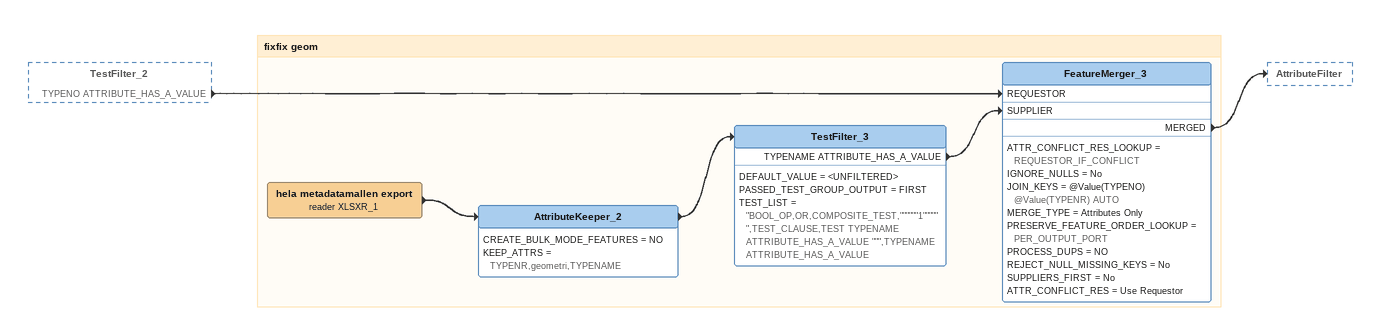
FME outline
TestFilter_2 [outside]
    TYPENO ATTRIBUTE_HAS_A_VALUE -> FeatureMerger_3 [REQUESTOR]

Bookmark: fixfix geom
hela metadatamallen export (reader XLSXR_1)
    -> AttributeKeeper_2
AttributeKeeper_2
    CREATE_BULK_MODE_FEATURES = NO
    KEEP_ATTRS = TYPENR,geometri,TYPENAME
    -> TestFilter_3
TestFilter_3
    DEFAULT_VALUE = <UNFILTERED>
    PASSED_TEST_GROUP_OUTPUT = FIRST
    TEST_LIST = "BOOL_OP,OR,COMPOSITE_TEST,""""""1"""""",TEST_CLAUSE,TEST TYPENAME ATTRIBUTE_HAS_A_VALUE """,TYPENAME ATTRIBUTE_HAS_A_VALUE
    TYPENAME ATTRIBUTE_HAS_A_VALUE -> FeatureMerger_3 [SUPPLIER]
FeatureMerger_3
    ATTR_CONFLICT_RES_LOOKUP = REQUESTOR_IF_CONFLICT
    IGNORE_NULLS = No
    JOIN_KEYS = @Value(TYPENO) @Value(TYPENR) AUTO
    MERGE_TYPE = Attributes Only
    PRESERVE_FEATURE_ORDER_LOOKUP = PER_OUTPUT_PORT
    PROCESS_DUPS = NO
    REJECT_NULL_MISSING_KEYS = No
    SUPPLIERS_FIRST = No
    ATTR_CONFLICT_RES = Use Requestor
    MERGED -> AttributeFilter
